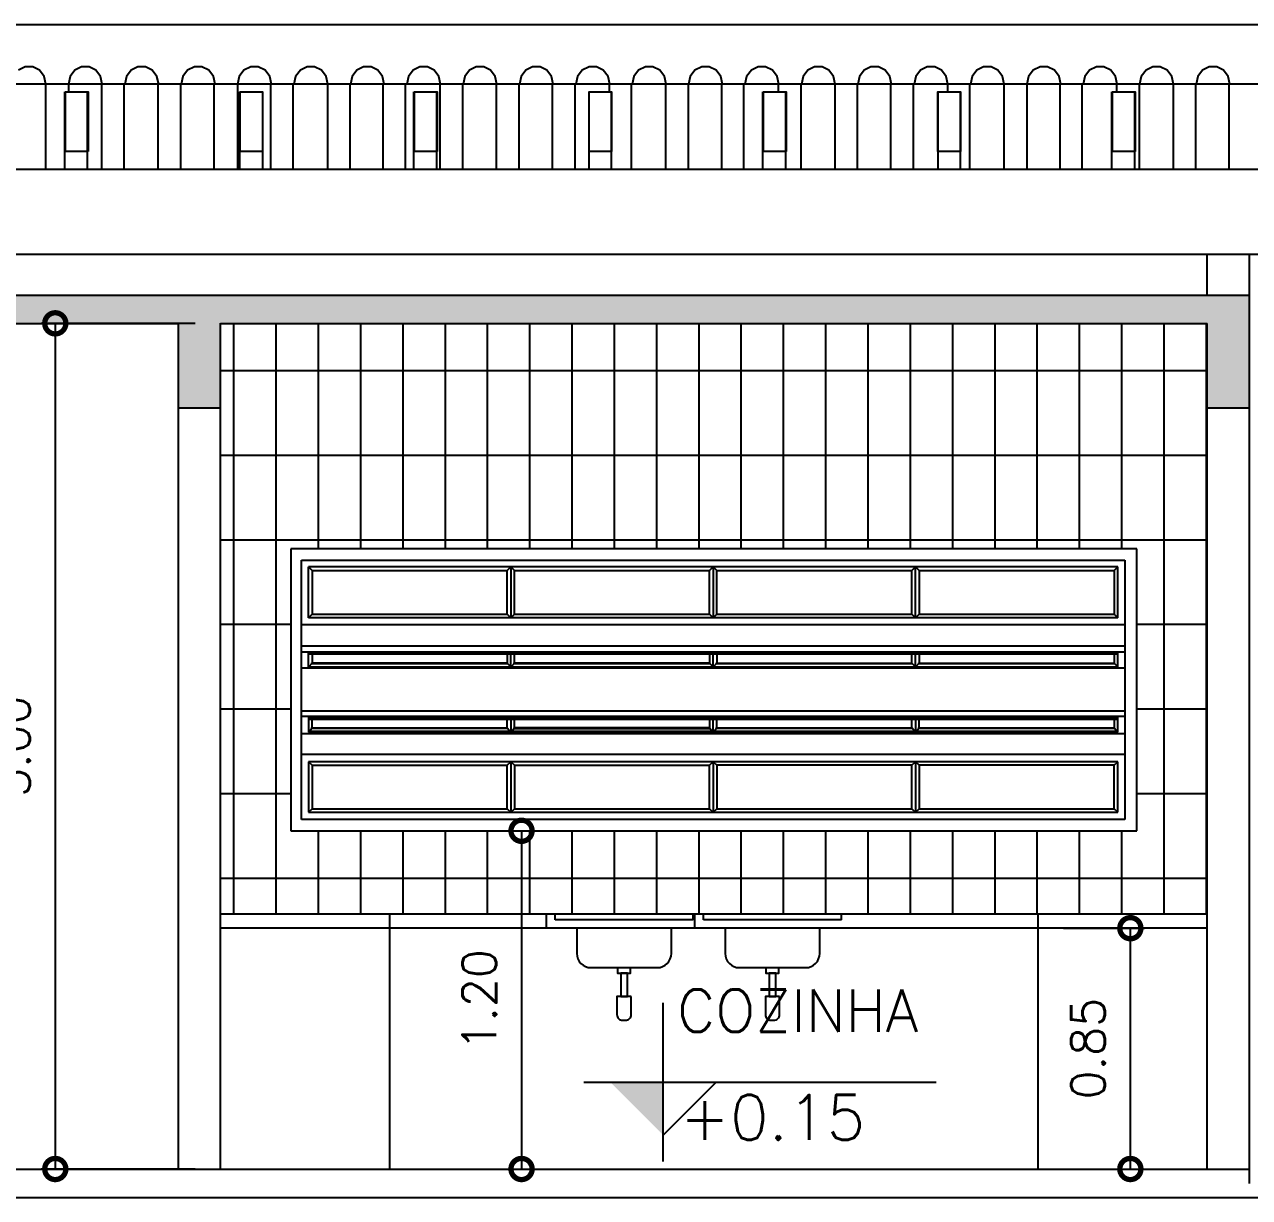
# Model space of a CAD drawing. Extents: x 500 to 638, y 181 to 267.
# Drawn here: x 615.952 to 620.298, y 215.868 to 220.028 of the extents above; entities that cross this region are included whole.
import ezdxf
from ezdxf.enums import TextEntityAlignment as Align

# ---------------------------------------------------------------- set-up
doc = ezdxf.new("R2010")
doc.units = 0
doc.header["$LTSCALE"] = 7
doc.layers.get('0').update_dxf_attribs({"linetype": 'CONTINUOUS'})
doc.layers.get('DEFPOINTS').update_dxf_attribs({"linetype": 'CONTINUOUS'})
for name, color, linetype in [('ACESSÓRIO', 2, 'CONTINUOUS'), ('ALVENARIA', 7, 'CONTINUOUS'), ('ALVENARIA1', 44, 'CONTINUOUS'), ('COTA', 1, 'CONTINUOUS'), ('HATCH', 30, 'CONTINUOUS'), ('JAPOR', 142, 'CONTINUOUS'), ('TEXTO2', 40, 'CONTINUOUS'), ('TEXTO3', 3, 'CONTINUOUS')]:
    doc.layers.add(name, color=color, linetype=linetype)
doc.styles.add('REGUA60', font='cityb___.ttf', dxfattribs={"width": 1.4})
doc.styles.add('SIMPLEX', font='SIMPLEX.SHX')
doc.dimstyles.new('DIM50', dxfattribs={"dimtxt": 0.12, "dimasz": 0.15, "dimexe": 0.05, "dimexo": 0.09, "dimgap": 0.09, "dimtad": 1, "dimzin": 0, "dimdsep": 46, "dimtxsty": 'SIMPLEX', "dimblk1": 'DOTSMALL', "dimblk2": 'DOTSMALL', "dimsah": 1, "dimcen": 0.09, "dimadec": 0, "dimazin": 0, "dimtfac": 1, "dimtix": 1, "dimtofl": 0, "dimtmove": 2, "dimatfit": 3, "dimldrblk": 'DOTSMALL', "dimfxl": 1, "dimtolj": 1, "dimtzin": 0, "dimarcsym": 0})

# ---------------------------------------------------------------- blocks, each defined once
blk = doc.blocks.new('_DOTSMALL')
at = {"color": 0, "linetype": 'ByBlock', "const_width": 0.5}
blk.add_lwpolyline([(-0.0625, 0, 1), (0.0625, 0, 1)], format="xyb", close=True, dxfattribs=at)
blk = doc.blocks.new('*D231')
at = {"layer": 'COTA', "color": 0, "lineweight": -2}
for p, q in [((616.9871, 217.1689), (617.7657, 217.1689)), ((617.7157, 217.1689), (617.7157, 215.9695)), ((617.3382, 215.9695), (617.7657, 215.9695))]:
    blk.add_line(p, q, dxfattribs=at)
at = {"layer": 'DEFPOINTS', "color": 0}
for p in [(616.8971, 217.1689, -1.4713), (617.2482, 215.9695, -1.4713), (617.7157, 215.9695)]:
    blk.add_point(p, dxfattribs=at)
at = {"layer": 'COTA', "color": 0, "lineweight": -2, "xscale": 0.15, "yscale": 0.15, "zscale": 0.15}
for p, rotation in [((617.7157, 217.1689), 90), ((617.7157, 215.9695), 270)]:
    blk.add_blockref('_DOTSMALL', p, dxfattribs=dict(at, rotation=rotation))
at = {"layer": 'COTA', "color": 0, "insert": (617.5657, 216.5692), "char_height": 0.12, "attachment_point": 5, "rotation": 90, "style": 'SIMPLEX'}
blk.add_mtext('\\A1;1.20', dxfattribs=at)
blk = doc.blocks.new('*D232')
at = {"layer": 'COTA', "color": 0, "lineweight": -2}
for p, q in [((616.5582, 218.9685), (616.0116, 218.9685)), ((616.0616, 218.9685), (616.0616, 215.9695)), ((616.5582, 215.9695), (616.0116, 215.9695))]:
    blk.add_line(p, q, dxfattribs=at)
at = {"layer": 'DEFPOINTS', "color": 0}
for p in [(616.6482, 218.9685, -1.4713), (616.0616, 215.9695), (616.6482, 215.9695, -1.4713)]:
    blk.add_point(p, dxfattribs=at)
at = {"layer": 'COTA', "color": 0, "lineweight": -2, "xscale": 0.15, "yscale": 0.15, "zscale": 0.15}
for p, rotation in [((616.0616, 218.9685), 90), ((616.0616, 215.9695), 270)]:
    blk.add_blockref('_DOTSMALL', p, dxfattribs=dict(at, rotation=rotation))
at = {"layer": 'COTA', "color": 0, "insert": (615.9116, 217.469), "char_height": 0.12, "attachment_point": 5, "rotation": 90, "style": 'SIMPLEX'}
blk.add_mtext('\\A1;3.00', dxfattribs=at)
blk = doc.blocks.new('*D237')
at = {"layer": 'COTA', "color": 0, "lineweight": -2}
for p, q in [((619.6382, 216.8235), (619.9255, 216.8235)), ((619.8755, 215.9695), (619.8755, 216.8235)), ((619.6382, 215.9695), (619.9255, 215.9695))]:
    blk.add_line(p, q, dxfattribs=at)
at = {"layer": 'DEFPOINTS', "color": 0}
for p in [(619.5482, 216.8235, -1.4713), (619.8755, 216.8235), (619.5482, 215.9695, -1.4713)]:
    blk.add_point(p, dxfattribs=at)
at = {"layer": 'COTA', "color": 0, "lineweight": -2, "xscale": 0.15, "yscale": 0.15, "zscale": 0.15}
for p, rotation in [((619.8755, 216.8235), 90), ((619.8755, 215.9695), 270)]:
    blk.add_blockref('_DOTSMALL', p, dxfattribs=dict(at, rotation=rotation))
at = {"layer": 'COTA', "color": 0, "insert": (619.7255, 216.3965), "char_height": 0.12, "attachment_point": 5, "rotation": 90, "style": 'SIMPLEX'}
blk.add_mtext('\\A1;0.85', dxfattribs=at)
blk = doc.blocks.new('NIVELCR')
at = {"linetype": 'ByBlock'}
for p, q in [((0, -1.25), (0, 6.25)), ((-3.75, 2.5), (12.917, 2.5)), ((0, 0), (2.5, 2.5))]:
    blk.add_line(p, q, dxfattribs=at)
blk.add_solid([(-2.5, 2.5), (0, 0), (0, 2.5)], dxfattribs=at)
at = {"color": 0, "linetype": 'ByBlock', "style": 'REGUA60', "width": 1.4}
blk.add_attdef('COTANIVEL', (1.661, 3.512), '', height=1.5, dxfattribs=at)

msp = doc.modelspace()

# ---------------------------------------------------------------- hatches: boundary and pattern name
at = {"layer": 'ALVENARIA1'}
h = msp.add_hatch(dxfattribs=at)
h.set_pattern_fill('_USER,_O', color=256, scale=0.3, pattern_type=0)
h.set_pattern_definition([(0, (607.0953, 214.00094), (0, 0.3), [])])
h.paths.add_polyline_path([(620.1482, 218.9685), (616.6482, 218.9685), (616.6482, 216.8735), (618.3544, 216.8735), (620.1482, 216.8735)])
h.paths.add_polyline_path([(619.8981, 218.1692), (619.8981, 217.1689), (616.8971, 217.1689), (616.8971, 218.1692)], flags=16)
h.paths.add_polyline_path([(619.8561, 218.1286), (619.8561, 217.2094), (616.9349, 217.2094), (616.9349, 218.1286)], flags=0)
h.paths.add_polyline_path([(619.8309, 218.1048), (619.8309, 217.9243), (616.9601, 217.9243), (616.9601, 218.1048)], flags=0)
h.paths.add_polyline_path([(619.1132, 218.1048), (619.1258, 218.0922), (619.8183, 218.0922), (619.8183, 217.9369), (619.1258, 217.9369), (619.1132, 217.9243), (619.1006, 217.9369), (618.4081, 217.9369), (618.3955, 217.9243), (618.3829, 217.9369), (617.6904, 217.9369), (617.6778, 217.9243), (617.6652, 217.9369), (616.9727, 217.9369), (616.9727, 218.0922), (617.6652, 218.0922), (617.6778, 218.1048), (617.6904, 218.0922), (618.3829, 218.0922), (618.3955, 218.1048), (618.4081, 218.0922), (619.1006, 218.0922)], flags=0)
h.paths.add_polyline_path([(619.8309, 217.804), (619.8309, 217.7495), (616.9601, 217.7495), (616.9601, 217.804)], flags=0)
h.paths.add_polyline_path([(619.8267, 217.7984), (619.8309, 217.7956), (619.8183, 217.7956), (619.8183, 217.7635), (619.8296, 217.7509), (619.1145, 217.7509), (619.1132, 217.7495), (619.1119, 217.7509), (618.3967, 217.7509), (618.3955, 217.7495), (618.3942, 217.7509), (617.679, 217.7509), (617.6778, 217.7495), (617.6765, 217.7509), (616.9613, 217.7509), (616.9727, 217.7635), (616.9727, 217.7956), (616.9601, 217.7956), (616.9643, 217.7984)], flags=0)
h.paths.add_polyline_path([(619.8309, 217.5746), (619.8309, 217.5186), (616.9601, 217.5186), (616.9601, 217.5746)], flags=0)
h.paths.add_polyline_path([(619.8267, 217.5676), (619.8309, 217.5648), (619.8183, 217.5648), (619.8183, 217.534), (619.8286, 217.5214), (619.1155, 217.5214), (619.1132, 217.5186), (619.1109, 217.5214), (618.3978, 217.5214), (618.3955, 217.5186), (618.3932, 217.5214), (617.6801, 217.5214), (617.6778, 217.5186), (617.6755, 217.5214), (616.9624, 217.5214), (616.9727, 217.534), (616.9727, 217.5676)], flags=0)
h.paths.add_polyline_path([(619.8309, 217.4137), (619.8309, 217.2346), (616.9601, 217.2346), (616.9601, 217.4137)], flags=0)
h.paths.add_polyline_path([(619.1132, 217.4137), (619.1258, 217.4011), (619.8183, 217.4011), (619.8183, 217.2472), (619.1258, 217.2472), (619.1132, 217.2346), (619.1006, 217.2472), (618.4081, 217.2472), (618.3955, 217.2346), (618.3829, 217.2472), (617.6904, 217.2472), (617.6778, 217.2346), (617.6652, 217.2472), (616.9727, 217.2472), (616.9727, 217.4011), (617.6652, 217.4011), (617.6778, 217.4137), (617.6904, 217.4011), (618.3829, 217.4011), (618.3955, 217.4137), (618.4081, 217.4011), (619.1006, 217.4011)], flags=0)
h = msp.add_hatch(dxfattribs=at)
h.set_pattern_fill('_USER,_O', color=256, scale=0.15, angle=90, pattern_type=0)
h.set_pattern_definition([(90, (607.09529, 214.00094), (-0.15, 9e-18), [])])
h.paths.add_polyline_path([(620.1482, 218.9685), (616.6482, 218.9685), (616.6482, 216.8735), (618.3544, 216.8735), (620.1482, 216.8735)])
h.paths.add_polyline_path([(619.8981, 218.1692), (619.8981, 217.1689), (616.8971, 217.1689), (616.8971, 218.1692)], flags=16)
h.paths.add_polyline_path([(619.8561, 218.1286), (619.8561, 217.2094), (616.9349, 217.2094), (616.9349, 218.1286)], flags=0)
h.paths.add_polyline_path([(619.8309, 218.1048), (619.8309, 217.9243), (616.9601, 217.9243), (616.9601, 218.1048)], flags=0)
h.paths.add_polyline_path([(619.1006, 218.0922), (619.1132, 218.1048), (619.1258, 218.0922), (619.8183, 218.0922), (619.8183, 217.9369), (619.1258, 217.9369), (619.1132, 217.9243), (619.1006, 217.9369), (618.4081, 217.9369), (618.3955, 217.9243), (618.3829, 217.9369), (617.6904, 217.9369), (617.6778, 217.9243), (617.6652, 217.9369), (616.9727, 217.9369), (616.9727, 218.0922), (617.6652, 218.0922), (617.6778, 218.1048), (617.6904, 218.0922), (618.3829, 218.0922), (618.3955, 218.1048), (618.4081, 218.0922)], flags=0)
h.paths.add_polyline_path([(619.8309, 217.804), (619.8309, 217.7495), (616.9601, 217.7495), (616.9601, 217.804)], flags=0)
h.paths.add_polyline_path([(619.8267, 217.7984), (619.8309, 217.7956), (619.8183, 217.7956), (619.8183, 217.7635), (619.8296, 217.7509), (619.1145, 217.7509), (619.1132, 217.7495), (619.1119, 217.7509), (618.3967, 217.7509), (618.3955, 217.7495), (618.3942, 217.7509), (617.679, 217.7509), (617.6778, 217.7495), (617.6765, 217.7509), (616.9613, 217.7509), (616.9727, 217.7635), (616.9727, 217.7956), (616.9601, 217.7956), (616.9643, 217.7984)], flags=0)
h.paths.add_polyline_path([(619.8309, 217.5746), (619.8309, 217.5186), (616.9601, 217.5186), (616.9601, 217.5746)], flags=0)
h.paths.add_polyline_path([(619.8267, 217.5676), (619.8309, 217.5648), (619.8183, 217.5648), (619.8183, 217.534), (619.8286, 217.5214), (619.1155, 217.5214), (619.1132, 217.5186), (619.1109, 217.5214), (618.3978, 217.5214), (618.3955, 217.5186), (618.3932, 217.5214), (617.6801, 217.5214), (617.6778, 217.5186), (617.6755, 217.5214), (616.9624, 217.5214), (616.9727, 217.534), (616.9727, 217.5676)], flags=0)
h.paths.add_polyline_path([(619.8309, 217.4137), (619.8309, 217.2346), (616.9601, 217.2346), (616.9601, 217.4137)], flags=0)
h.paths.add_polyline_path([(619.1132, 217.4137), (619.1258, 217.4011), (619.8183, 217.4011), (619.8183, 217.2472), (619.1258, 217.2472), (619.1132, 217.2346), (619.1006, 217.2472), (618.4081, 217.2472), (618.3955, 217.2346), (618.3829, 217.2472), (617.6904, 217.2472), (617.6778, 217.2346), (617.6652, 217.2472), (616.9727, 217.2472), (616.9727, 217.4011), (617.6652, 217.4011), (617.6778, 217.4137), (617.6904, 217.4011), (618.3829, 217.4011), (618.3955, 217.4137), (618.4081, 217.4011), (619.1006, 217.4011)], flags=0)
at = {"layer": 'HATCH'}
h = msp.add_hatch(dxfattribs=at)
h.set_pattern_fill('AR-CONC', color=256, scale=0.03, style=0)
h.set_pattern_definition([(50, (0, 0), (0.215178055, -0.01882564), [0.0225, -0.2475]), (355, (0, 0), (-0.0416254, 0.22565764), [0.018, -0.198]), (100.4514, (0.01793, -0.00157), (0.173552815, 0.20683186), [0.01912206, -0.21034263]), (46.1842, (0, 0.06), (0.32017231, -0.0496557), [0.03375, -0.37125]), (96.6356, (0.02668, 0.05586), (0.28039881, 0.29223536), [0.02868309, -0.3155139]), (351.1842, (0, 0.06), (0.28039858, 0.29223558), [0.027, -0.297]), (21, (0.03, 0.045), (0.179072116, -0.120785667), [0.0225, -0.2475]), (326, (0.03, 0.045), (0.0729946, 0.21754501), [0.018, -0.198]), (71.4514, (0.04492, 0.03493), (0.25206679, 0.09675915), [0.01912206, -0.21034263]), (37.5, (0, 0), (0.003647957, 0.099868156), [0, -0.1956, 0, -0.201, 0, -0.19875]), (7.5, (0, 0), (0.078920861, 0.118323514), [0, -0.1146, 0, -0.1911, 0, -0.07575]), (327.5, (-0.0669, 0), (0.160146731, -0.006766462), [0, -0.075, 0, -0.234, 0, -0.3105]), (317.5, (-0.0969, 0), (0.17495585, 0.030031495), [0, -0.0975, 0, -0.1554, 0, -0.2205])])
h.paths.add_polyline_path([(612.5258, 218.6685), (612.6758, 218.6685), (612.6758, 218.9685), (616.4982, 218.9685), (616.4982, 218.6685), (616.6482, 218.6685), (616.6482, 218.9685), (620.1482, 218.9685), (620.1482, 218.6685), (620.2982, 218.6685), (620.2982, 219.0685), (605.6684, 219.0685), (605.6684, 218.6685), (605.8184, 218.6685), (605.8184, 218.9685), (607.318, 218.9685), (607.318, 218.6685), (607.468, 218.6685), (607.468, 218.9685), (611.0758, 218.9685), (611.0758, 218.6685), (611.2258, 218.6685), (611.2258, 218.9685), (612.5258, 218.9685)])

# ---------------------------------------------------------------- linework, layer by layer
at = {"layer": 'ACESSÓRIO'}
for p, q in [((618.3544, 216.8735, -1.4713), (616.6482, 216.8735, -1.4713)), ((617.2482, 215.9695, -1.4713), (617.2482, 216.8735, -1.4713)), ((617.8044, 216.8235, -1.4713), (617.8044, 216.8735, -1.4713)), ((617.8344, 216.8535, -1.4713), (617.8344, 216.8735, -1.4713)), ((618.3244, 216.8535, -1.4713), (618.3244, 216.8735, -1.4713)), ((620.1482, 216.8735, -1.4713), (618.3308, 216.8735, -1.4713)), ((618.3308, 216.8235, -1.4713), (618.3308, 216.8735, -1.4713)), ((618.3608, 216.8535, -1.4713), (618.3608, 216.8735, -1.4713)), ((618.8508, 216.8535, -1.4713), (618.8508, 216.8735, -1.4713)), ((619.5482, 215.9695, -1.4713), (619.5482, 216.8735, -1.4713)), ((618.3544, 216.8235, -1.4713), (616.6482, 216.8235, -1.4713)), ((618.3244, 216.8535, -1.4713), (617.8344, 216.8535, -1.4713)), ((620.1482, 216.8235, -1.4713), (618.3308, 216.8235, -1.4713)), ((618.8508, 216.8535, -1.4713), (618.3608, 216.8535, -1.4713))]:
    msp.add_line(p, q, dxfattribs=at)
at = {"layer": 'ACESSÓRIO', "elevation": -1.4713}
for points in [[(618.2471, 216.8235), (617.9118, 216.8235), (617.9118, 216.7336, 0.414214), (617.9618, 216.6836), (618.1971, 216.6836, 0.414214), (618.2471, 216.7336)], [(618.7735, 216.8235), (618.4382, 216.8235), (618.4382, 216.7336, 0.414214), (618.4882, 216.6836), (618.7235, 216.6836, 0.414214), (618.7735, 216.7336)], [(618.1045, 216.5809), (618.0542, 216.5809), (618.0542, 216.5169, 0.414214), (618.0742, 216.4969), (618.0845, 216.4969, 0.414214), (618.1045, 216.5169)], [(618.6308, 216.5809), (618.5806, 216.5809), (618.5806, 216.5169, 0.414214), (618.6006, 216.4969), (618.6108, 216.4969, 0.414214), (618.6308, 216.5169)]]:
    msp.add_lwpolyline(points, format="xyb", close=True, dxfattribs=at)
for points in [[(618.1024, 216.6835), (618.0564, 216.6835), (618.0564, 216.6644), (618.1024, 216.6644)], [(618.6288, 216.6835), (618.5828, 216.6835), (618.5828, 216.6644), (618.6288, 216.6644)], [(618.091, 216.6644), (618.0679, 216.6644), (618.0679, 216.5809), (618.091, 216.5809)], [(618.6174, 216.6644), (618.5943, 216.6644), (618.5943, 216.5809), (618.6174, 216.5809)]]:
    msp.add_lwpolyline(points, close=True, dxfattribs=at)
at = {"layer": 'ALVENARIA'}
for p, q in [((621.9043, 219.5137, -1.4713), (604.2091, 219.5137, -1.4713)), ((604.2091, 219.2143, -1.4713), (621.9043, 219.2143, -1.4713)), ((620.1482, 219.0685, -1.4713), (620.1482, 219.2143, -1.4713)), ((620.2982, 215.9185, -1.4713), (620.2982, 219.2143, -1.4713)), ((605.6684, 219.0685, -1.4713), (620.2982, 219.0685, -1.4713)), ((612.6758, 218.9685, -1.4713), (616.4982, 218.9685, -1.4713)), ((616.4982, 215.9695, -1.4713), (616.4982, 218.9695, -1.4713)), ((616.6482, 215.9695, -1.4713), (616.6482, 218.9695, -1.4713)), ((616.6482, 218.9685, -1.4713), (620.1482, 218.9685, -1.4713)), ((620.1482, 215.9695, -1.4713), (620.1482, 218.9685, -1.4713)), ((620.2968, 218.9685, -1.4713), (620.2982, 218.9685, -1.4713)), ((616.4982, 218.6685, -1.4713), (616.6482, 218.6685, -1.4713)), ((620.1482, 218.6685, -1.4713), (620.2968, 218.6685, -1.4713)), ((600.1673, 215.9685, -1.4713), (620.2982, 215.9685, -1.4713)), ((599.2708, 215.8685, -1.4713), (625.1223, 215.8685, -1.4713))]:
    msp.add_line(p, q, dxfattribs=at)
at = {"layer": 'ALVENARIA1'}
for p, q in [((616.0283, 219.5137, -1.4713), (616.0283, 219.8159, -1.4713)), ((616.108, 219.8159, -1.4713), (616.108, 219.7893, -1.4713)), ((616.2256, 219.8159, -1.4713), (616.2256, 219.5137, -1.4713)), ((616.3053, 219.8159, -1.4713), (616.3053, 219.5137, -1.4713)), ((616.427, 219.5137, -1.4713), (616.427, 219.8159, -1.4713)), ((616.5068, 219.5137, -1.4713), (616.5068, 219.8159, -1.4713)), ((616.6243, 219.8159, -1.4713), (616.6243, 219.5137, -1.4713)), ((616.7082, 219.8159, -1.4713), (616.7082, 219.5137, -1.4713)), ((616.8258, 219.5137, -1.4713), (616.8258, 219.8159, -1.4713)), ((616.9055, 219.5137, -1.4713), (616.9055, 219.8159, -1.4713)), ((617.0272, 219.8159, -1.4713), (617.0272, 219.5137, -1.4713)), ((617.107, 219.8159, -1.4713), (617.107, 219.5137, -1.4713)), ((617.2245, 219.5137, -1.4713), (617.2245, 219.8159, -1.4713)), ((617.3042, 219.5137, -1.4713), (617.3042, 219.8159, -1.4713)), ((617.4259, 219.8159, -1.4713), (617.4259, 219.5137, -1.4713)), ((617.5057, 219.8159, -1.4713), (617.5057, 219.5137, -1.4713)), ((617.6274, 219.5137, -1.4713), (617.6274, 219.8159, -1.4713)), ((617.7072, 219.5137, -1.4713), (617.7072, 219.8159, -1.4713)), ((617.8247, 219.8159, -1.4713), (617.8247, 219.5137, -1.4713)), ((617.9044, 219.8159, -1.4713), (617.9044, 219.5137, -1.4713)), ((618.0261, 219.8159, -1.4713), (618.0261, 219.7893, -1.4713)), ((618.1059, 219.5137, -1.4713), (618.1059, 219.8159, -1.4713)), ((618.2276, 219.5137, -1.4713), (618.2276, 219.8159, -1.4713)), ((618.3073, 219.8159, -1.4713), (618.3073, 219.5137, -1.4713)), ((618.4249, 219.8159, -1.4713), (618.4249, 219.5137, -1.4713)), ((618.5046, 219.5137, -1.4713), (618.5046, 219.8159, -1.4713)), ((618.6263, 219.8159, -1.4713), (618.6263, 219.7893, -1.4713)), ((618.7061, 219.8159, -1.4713), (618.7061, 219.5137, -1.4713)), ((618.8278, 219.5137, -1.4713), (618.8278, 219.8159, -1.4713)), ((618.9075, 219.5137, -1.4713), (618.9075, 219.8159, -1.4713)), ((619.0251, 219.8159, -1.4713), (619.0251, 219.5137, -1.4713)), ((619.1048, 219.8159, -1.4713), (619.1048, 219.5137, -1.4713)), ((619.2265, 219.8159, -1.4713), (619.2265, 219.7893, -1.4713)), ((619.3063, 219.5137, -1.4713), (619.3063, 219.8159, -1.4713)), ((619.428, 219.5137, -1.4713), (619.428, 219.8159, -1.4713)), ((619.5077, 219.8159, -1.4713), (619.5077, 219.5137, -1.4713)), ((619.6252, 219.8159, -1.4713), (619.6252, 219.5137, -1.4713)), ((619.705, 219.5137, -1.4713), (619.705, 219.8159, -1.4713)), ((619.8267, 219.8159, -1.4713), (619.8267, 219.7893, -1.4713)), ((619.9065, 219.8159, -1.4713), (619.9065, 219.5137, -1.4713)), ((620.0282, 219.5137, -1.4713), (620.0282, 219.8159, -1.4713)), ((620.1079, 219.5137, -1.4713), (620.1079, 219.8159, -1.4713)), ((620.2254, 219.8159, -1.4713), (620.2254, 219.5137, -1.4713)), ((616.0955, 219.5137, -1.4713), (616.0955, 219.7893, -1.4713)), ((616.1752, 219.7893, -1.4713), (616.1752, 219.5137, -1.4713)), ((616.7166, 219.5137, -1.4713), (616.7166, 219.7893, -1.4713)), ((616.7964, 219.7893, -1.4713), (616.7964, 219.5137, -1.4713)), ((617.3336, 219.5137, -1.4713), (617.3336, 219.7893, -1.4713)), ((617.4134, 219.7893, -1.4713), (617.4134, 219.5137, -1.4713)), ((617.9548, 219.7893, -1.4713), (617.9548, 219.5137, -1.4713)), ((618.0345, 219.5137, -1.4713), (618.0345, 219.7893, -1.4713)), ((618.5718, 219.5137, -1.4713), (618.5718, 219.7893, -1.4713)), ((618.6515, 219.7893, -1.4713), (618.6515, 219.5137, -1.4713)), ((619.1929, 219.7893, -1.4713), (619.1929, 219.5137, -1.4713)), ((619.2727, 219.5137, -1.4713), (619.2727, 219.7893, -1.4713)), ((619.8099, 219.5137, -1.4713), (619.8099, 219.7893, -1.4713)), ((619.8897, 219.7893, -1.4713), (619.8897, 219.5137, -1.4713))]:
    msp.add_line(p, q, dxfattribs=at)
at = {"layer": 'ALVENARIA1', "elevation": -1.4713}
for points in [[(613.2016, 219.8164), (603.9702, 219.8164), (603.9702, 220.0282), (622.1463, 220.0282), (622.1463, 219.8164), (613.2016, 219.8164)], [(620.3084, 219.8164), (620.2284, 219.8164), (620.2224, 219.8439), (620.2058, 219.8661), (620.1817, 219.8783), (620.155, 219.8783), (620.131, 219.8661), (620.1143, 219.8439), (620.1084, 219.8164), (620.0284, 219.8164), (620.0224, 219.8439), (620.0058, 219.8661), (619.9817, 219.8783), (619.955, 219.8783), (619.931, 219.8661), (619.9143, 219.8439), (619.9084, 219.8164), (619.8284, 219.8164), (619.8224, 219.8439), (619.8058, 219.8661), (619.7817, 219.8783), (619.755, 219.8783), (619.731, 219.8661), (619.7143, 219.8439), (619.7084, 219.8164), (619.6284, 219.8164), (619.6224, 219.8439), (619.6058, 219.8661), (619.5817, 219.8783), (619.555, 219.8783), (619.531, 219.8661), (619.5143, 219.8439), (619.5084, 219.8164), (619.4284, 219.8164), (619.4224, 219.8439), (619.4058, 219.8661), (619.3817, 219.8783), (619.355, 219.8783), (619.331, 219.8661), (619.3143, 219.8439), (619.3084, 219.8164), (619.2284, 219.8164), (619.2224, 219.8439), (619.2058, 219.8661), (619.1817, 219.8783), (619.155, 219.8783), (619.131, 219.8661), (619.1143, 219.8439), (619.1084, 219.8164), (619.0284, 219.8164), (619.0224, 219.8439), (619.0058, 219.8661), (618.9817, 219.8783), (618.955, 219.8783), (618.931, 219.8661), (618.9143, 219.8439), (618.9084, 219.8164), (618.8284, 219.8164), (618.8224, 219.8439), (618.8058, 219.8661), (618.7817, 219.8783), (618.755, 219.8783), (618.731, 219.8661), (618.7143, 219.8439), (618.7084, 219.8164), (618.6284, 219.8164), (618.6224, 219.8439), (618.6058, 219.8661), (618.5817, 219.8783), (618.555, 219.8783), (618.531, 219.8661), (618.5143, 219.8439), (618.5084, 219.8164), (618.4284, 219.8164), (618.4224, 219.8439), (618.4058, 219.8661), (618.3817, 219.8783), (618.355, 219.8783), (618.331, 219.8661), (618.3143, 219.8439), (618.3084, 219.8164), (618.2284, 219.8164), (618.2224, 219.8439), (618.2058, 219.8661), (618.1817, 219.8783), (618.155, 219.8783), (618.131, 219.8661), (618.1143, 219.8439), (618.1084, 219.8164), (618.0284, 219.8164), (618.0224, 219.8439), (618.0058, 219.8661), (617.9817, 219.8783), (617.955, 219.8783), (617.931, 219.8661), (617.9143, 219.8439), (617.9084, 219.8164), (617.8284, 219.8164), (617.8224, 219.8439), (617.8058, 219.8661), (617.7817, 219.8783), (617.755, 219.8783), (617.731, 219.8661), (617.7143, 219.8439), (617.7084, 219.8164), (617.6284, 219.8164), (617.6224, 219.8439), (617.6058, 219.8661), (617.5817, 219.8783), (617.555, 219.8783), (617.531, 219.8661), (617.5143, 219.8439), (617.5084, 219.8164), (617.4284, 219.8164), (617.4224, 219.8439), (617.4058, 219.8661), (617.3817, 219.8783), (617.355, 219.8783), (617.331, 219.8661), (617.3143, 219.8439), (617.3084, 219.8164), (617.2284, 219.8164), (617.2224, 219.8439), (617.2058, 219.8661), (617.1817, 219.8783), (617.155, 219.8783), (617.131, 219.8661), (617.1143, 219.8439), (617.1084, 219.8164), (617.0284, 219.8164), (617.0224, 219.8439), (617.0058, 219.8661), (616.9817, 219.8783), (616.955, 219.8783), (616.931, 219.8661), (616.9143, 219.8439), (616.9084, 219.8164), (616.8284, 219.8164), (616.8224, 219.8439), (616.8058, 219.8661), (616.7817, 219.8783), (616.755, 219.8783), (616.731, 219.8661), (616.7143, 219.8439), (616.7084, 219.8164), (616.6284, 219.8164), (616.6224, 219.8439), (616.6058, 219.8661), (616.5817, 219.8783), (616.555, 219.8783), (616.531, 219.8661), (616.5143, 219.8439), (616.5084, 219.8164), (616.4284, 219.8164), (616.4224, 219.8439), (616.4058, 219.8661), (616.3817, 219.8783), (616.355, 219.8783), (616.331, 219.8661), (616.3143, 219.8439), (616.3084, 219.8164), (616.2284, 219.8164), (616.2224, 219.8439), (616.2058, 219.8661), (616.1817, 219.8783), (616.155, 219.8783), (616.131, 219.8661), (616.1143, 219.8439), (616.1084, 219.8164), (616.0284, 219.8164), (616.0224, 219.8439), (616.0058, 219.8661), (615.9817, 219.8783), (615.955, 219.8783), (615.931, 219.8661)], [(616.1779, 219.578), (616.0979, 219.578), (616.0979, 219.7899), (616.1779, 219.7899), (616.1779, 219.578)], [(616.7969, 219.578), (616.7169, 219.578), (616.7169, 219.7899), (616.7969, 219.7899), (616.7969, 219.578)], [(617.416, 219.578), (617.336, 219.578), (617.336, 219.7899), (617.416, 219.7899), (617.416, 219.578)], [(618.035, 219.578), (617.955, 219.578), (617.955, 219.7899), (618.035, 219.7899), (618.035, 219.578)], [(618.654, 219.578), (618.574, 219.578), (618.574, 219.7899), (618.654, 219.7899), (618.654, 219.578)], [(619.273, 219.578), (619.193, 219.578), (619.193, 219.7899), (619.273, 219.7899), (619.273, 219.578)], [(619.8921, 219.578), (619.8121, 219.578), (619.8121, 219.7899), (619.8921, 219.7899), (619.8921, 219.578)]]:
    msp.add_lwpolyline(points, dxfattribs=at)
at = {"layer": 'JAPOR'}
for p, q in [((616.8971, 218.1692, -1.4713), (616.8971, 217.1689, -1.4713)), ((619.8981, 218.1692, -1.4713), (616.8971, 218.1692, -1.4713)), ((619.8981, 217.1689, -1.4713), (619.8981, 218.1692, -1.4713)), ((616.9349, 217.2094, -1.4713), (616.9349, 218.1286, -1.4713)), ((616.9349, 218.1286, -1.4713), (619.8561, 218.1286, -1.4713)), ((619.8561, 218.1286, -1.4713), (619.8561, 217.2094, -1.4713)), ((616.9601, 217.9243, -1.4713), (616.9601, 218.1048, -1.4713)), ((616.9601, 218.1048, -1.4713), (616.9727, 218.0922, -1.4713)), ((619.8309, 218.1048, -1.4713), (616.9601, 218.1048, -1.4713)), ((616.9727, 218.0922, -1.4713), (616.9727, 217.9369, -1.4713)), ((616.9727, 218.0922, -1.4713), (617.6652, 218.0922, -1.4713)), ((617.6652, 218.0922, -1.4713), (617.6778, 218.1048, -1.4713)), ((617.6652, 217.9369, -1.4713), (617.6652, 218.0922, -1.4713)), ((617.6778, 218.1048, -1.4713), (617.6778, 217.9243, -1.4713)), ((617.6778, 218.1048, -1.4713), (617.6904, 218.0922, -1.4713)), ((617.6904, 217.9369, -1.4713), (617.6904, 218.0922, -1.4713)), ((617.6904, 218.0922, -1.4713), (618.3829, 218.0922, -1.4713)), ((618.3829, 218.0922, -1.4713), (618.3955, 218.1048, -1.4713)), ((618.3829, 217.9369, -1.4713), (618.3829, 218.0922, -1.4713)), ((618.3955, 218.1048, -1.4713), (618.3955, 217.9243, -1.4713)), ((618.4081, 218.0922, -1.4713), (618.3955, 218.1048, -1.4713)), ((618.4081, 217.9369, -1.4713), (618.4081, 218.0922, -1.4713)), ((618.4081, 218.0922, -1.4713), (619.1006, 218.0922, -1.4713)), ((619.1006, 218.0922, -1.4713), (619.1132, 218.1048, -1.4713)), ((619.1006, 217.9369, -1.4713), (619.1006, 218.0922, -1.4713)), ((619.1132, 217.9243, -1.4713), (619.1132, 218.1048, -1.4713)), ((619.1132, 218.1048, -1.4713), (619.1258, 218.0922, -1.4713)), ((619.1258, 218.0922, -1.4713), (619.1258, 217.9369, -1.4713)), ((619.1258, 218.0922, -1.4713), (619.8183, 218.0922, -1.4713)), ((619.8183, 218.0922, -1.4713), (619.8309, 218.1048, -1.4713)), ((619.8183, 218.0922, -1.4713), (619.8183, 217.9369, -1.4713)), ((619.8309, 217.9243, -1.4713), (619.8309, 218.1048, -1.4713)), ((619.8561, 217.8992, -1.4713), (616.9349, 217.8992, -1.4713)), ((616.9601, 217.9243, -1.4713), (616.9727, 217.9369, -1.4713)), ((619.8309, 217.9243, -1.4713), (616.9601, 217.9243, -1.4713)), ((616.9727, 217.9369, -1.4713), (617.6652, 217.9369, -1.4713)), ((617.6652, 217.9369, -1.4713), (617.6778, 217.9243, -1.4713)), ((617.6778, 217.9243, -1.4713), (617.6904, 217.9369, -1.4713)), ((617.6904, 217.9369, -1.4713), (618.3829, 217.9369, -1.4713)), ((618.3829, 217.9369, -1.4713), (618.3955, 217.9243, -1.4713)), ((618.3955, 217.9243, -1.4713), (618.4081, 217.9369, -1.4713)), ((618.4081, 217.9369, -1.4713), (619.1006, 217.9369, -1.4713)), ((619.1006, 217.9369, -1.4713), (619.1132, 217.9243, -1.4713)), ((619.1132, 217.9243, -1.4713), (619.1258, 217.9369, -1.4713)), ((619.1258, 217.9369, -1.4713), (619.8183, 217.9369, -1.4713)), ((619.8183, 217.9369, -1.4713), (619.8309, 217.9243, -1.4713)), ((619.8561, 217.8236, -1.4713), (616.9349, 217.8236, -1.4713)), ((616.9349, 217.804, -1.4713), (619.8561, 217.804, -1.4713)), ((616.9601, 217.7495, -1.4713), (616.9601, 217.804, -1.4713)), ((616.9601, 217.7956, -1.4713), (616.9643, 217.7984, -1.4713)), ((616.9601, 217.7984, -1.4713), (619.8309, 217.7984, -1.4713)), ((619.8309, 217.7956, -1.4713), (616.9601, 217.7956, -1.4713)), ((616.9727, 217.7956, -1.4713), (616.9727, 217.7635, -1.4713)), ((617.6652, 217.7956, -1.4713), (617.6652, 217.7635, -1.4713)), ((617.6778, 217.7956, -1.4713), (617.6736, 217.7984, -1.4713)), ((617.682, 217.7984, -1.4713), (617.6778, 217.7956, -1.4713)), ((617.6778, 217.7495, -1.4713), (617.6778, 217.7956, -1.4713)), ((617.6904, 217.7635, -1.4713), (617.6904, 217.7956, -1.4713)), ((618.3829, 217.7956, -1.4713), (618.3829, 217.7635, -1.4713)), ((618.3955, 217.7956, -1.4713), (618.3913, 217.7984, -1.4713)), ((618.3955, 217.7956, -1.4713), (618.3997, 217.7984, -1.4713)), ((618.3955, 217.7495, -1.4713), (618.3955, 217.7956, -1.4713)), ((618.4081, 217.7956, -1.4713), (618.4081, 217.7635, -1.4713)), ((619.1006, 217.7635, -1.4713), (619.1006, 217.7956, -1.4713)), ((619.109, 217.7984, -1.4713), (619.1132, 217.7956, -1.4713)), ((619.1174, 217.7984, -1.4713), (619.1132, 217.7956, -1.4713)), ((619.1132, 217.7495, -1.4713), (619.1132, 217.7956, -1.4713)), ((619.1258, 217.7956, -1.4713), (619.1258, 217.7635, -1.4713)), ((619.8183, 217.7956, -1.4713), (619.8183, 217.7635, -1.4713)), ((619.8309, 217.7956, -1.4713), (619.8267, 217.7984, -1.4713)), ((619.8309, 217.7495, -1.4713), (619.8309, 217.804, -1.4713)), ((619.8561, 217.7453, -1.4713), (616.9349, 217.7453, -1.4713)), ((616.9727, 217.7635, -1.4713), (616.9601, 217.7495, -1.4713)), ((616.9601, 217.7509, -1.4713), (619.8309, 217.7509, -1.4713)), ((616.9601, 217.7495, -1.4713), (619.8309, 217.7495, -1.4713)), ((617.6652, 217.7607, -1.4713), (616.9685, 217.7607, -1.4713)), ((617.6652, 217.7635, -1.4713), (616.9727, 217.7635, -1.4713)), ((617.6652, 217.7635, -1.4713), (617.6778, 217.7495, -1.4713)), ((617.6904, 217.7635, -1.4713), (617.6778, 217.7495, -1.4713)), ((618.3829, 217.7607, -1.4713), (617.6862, 217.7607, -1.4713)), ((618.3829, 217.7635, -1.4713), (617.6904, 217.7635, -1.4713)), ((618.3829, 217.7635, -1.4713), (618.3955, 217.7495, -1.4713)), ((618.3955, 217.7495, -1.4713), (618.4081, 217.7635, -1.4713)), ((619.1006, 217.7607, -1.4713), (618.4039, 217.7607, -1.4713)), ((618.4081, 217.7635, -1.4713), (619.1006, 217.7635, -1.4713)), ((619.1006, 217.7635, -1.4713), (619.1132, 217.7495, -1.4713)), ((619.1132, 217.7495, -1.4713), (619.1258, 217.7635, -1.4713)), ((619.8183, 217.7607, -1.4713), (619.1216, 217.7607, -1.4713)), ((619.1258, 217.7635, -1.4713), (619.8183, 217.7635, -1.4713)), ((619.8183, 217.7635, -1.4713), (619.8309, 217.7495, -1.4713)), ((616.9349, 217.5942, -1.4713), (619.8561, 217.5942, -1.4713)), ((619.8561, 217.5746, -1.4713), (616.9349, 217.5746, -1.4713)), ((616.9601, 217.5746, -1.4713), (616.9601, 217.5186, -1.4713)), ((619.8309, 217.5676, -1.4713), (616.9601, 217.5676, -1.4713)), ((616.9601, 217.5648, -1.4713), (619.8309, 217.5648, -1.4713)), ((616.9727, 217.534, -1.4713), (616.9727, 217.5648, -1.4713)), ((617.6652, 217.534, -1.4713), (617.6652, 217.5648, -1.4713)), ((617.6778, 217.5648, -1.4713), (617.6736, 217.5676, -1.4713)), ((617.6778, 217.5676, -1.4713), (617.6778, 217.5186, -1.4713)), ((617.6904, 217.534, -1.4713), (617.6904, 217.5648, -1.4713)), ((618.3829, 217.5648, -1.4713), (618.3829, 217.534, -1.4713)), ((618.3955, 217.5648, -1.4713), (618.3913, 217.5676, -1.4713)), ((618.3955, 217.5186, -1.4713), (618.3955, 217.5676, -1.4713)), ((618.4081, 217.534, -1.4713), (618.4081, 217.5648, -1.4713)), ((619.1006, 217.534, -1.4713), (619.1006, 217.5648, -1.4713)), ((619.109, 217.5676, -1.4713), (619.1132, 217.5648, -1.4713)), ((619.1132, 217.5676, -1.4713), (619.1132, 217.5186, -1.4713)), ((619.1258, 217.534, -1.4713), (619.1258, 217.5648, -1.4713)), ((619.8183, 217.5648, -1.4713), (619.8183, 217.534, -1.4713)), ((619.8309, 217.5648, -1.4713), (619.8267, 217.5676, -1.4713)), ((619.8309, 217.5186, -1.4713), (619.8309, 217.5746, -1.4713)), ((616.9349, 217.5144, -1.4713), (619.8561, 217.5144, -1.4713)), ((616.9601, 217.5186, -1.4713), (616.9727, 217.534, -1.4713)), ((619.8309, 217.5214, -1.4713), (616.9601, 217.5214, -1.4713)), ((616.9601, 217.5186, -1.4713), (619.8309, 217.5186, -1.4713)), ((617.6652, 217.5312, -1.4713), (616.9685, 217.5312, -1.4713)), ((616.9727, 217.534, -1.4713), (617.6652, 217.534, -1.4713)), ((617.6652, 217.534, -1.4713), (617.6778, 217.5186, -1.4713)), ((617.6778, 217.5186, -1.4713), (617.6904, 217.534, -1.4713)), ((617.6862, 217.5312, -1.4713), (618.3829, 217.5312, -1.4713)), ((618.3829, 217.534, -1.4713), (617.6904, 217.534, -1.4713)), ((618.3829, 217.534, -1.4713), (618.3955, 217.5186, -1.4713)), ((618.3955, 217.5186, -1.4713), (618.4081, 217.534, -1.4713)), ((619.1006, 217.5312, -1.4713), (618.4039, 217.5312, -1.4713)), ((618.4081, 217.534, -1.4713), (619.1006, 217.534, -1.4713)), ((619.1132, 217.5186, -1.4713), (619.1006, 217.534, -1.4713)), ((619.1132, 217.5186, -1.4713), (619.1258, 217.534, -1.4713)), ((619.8183, 217.5312, -1.4713), (619.1216, 217.5312, -1.4713)), ((619.1258, 217.534, -1.4713), (619.8183, 217.534, -1.4713)), ((619.8183, 217.534, -1.4713), (619.8309, 217.5186, -1.4713)), ((619.8561, 217.4389, -1.4713), (616.9349, 217.4389, -1.4713)), ((616.9601, 217.4137, -1.4713), (616.9601, 217.2346, -1.4713)), ((616.9601, 217.4137, -1.4713), (616.9727, 217.4011, -1.4713)), ((619.8309, 217.4137, -1.4713), (616.9601, 217.4137, -1.4713)), ((616.9727, 217.4011, -1.4713), (616.9727, 217.2472, -1.4713)), ((616.9727, 217.4011, -1.4713), (617.6652, 217.4011, -1.4713)), ((617.6652, 217.4011, -1.4713), (617.6778, 217.4137, -1.4713)), ((617.6652, 217.2472, -1.4713), (617.6652, 217.4011, -1.4713)), ((617.6778, 217.4137, -1.4713), (617.6778, 217.2346, -1.4713)), ((617.6778, 217.4137, -1.4713), (617.6904, 217.4011, -1.4713)), ((617.6904, 217.4011, -1.4713), (617.6904, 217.2472, -1.4713)), ((617.6904, 217.4011, -1.4713), (618.3829, 217.4011, -1.4713)), ((618.3829, 217.4011, -1.4713), (618.3955, 217.4137, -1.4713)), ((618.3829, 217.2472, -1.4713), (618.3829, 217.4011, -1.4713)), ((618.3955, 217.4137, -1.4713), (618.4081, 217.4011, -1.4713)), ((618.3955, 217.4137, -1.4713), (618.3955, 217.2346, -1.4713)), ((618.4081, 217.4011, -1.4713), (618.4081, 217.2472, -1.4713)), ((619.1006, 217.4011, -1.4713), (618.4081, 217.4011, -1.4713)), ((619.1006, 217.4011, -1.4713), (619.1132, 217.4137, -1.4713)), ((619.1006, 217.2472, -1.4713), (619.1006, 217.4011, -1.4713)), ((619.1258, 217.4011, -1.4713), (619.1132, 217.4137, -1.4713)), ((619.1132, 217.4137, -1.4713), (619.1132, 217.2346, -1.4713)), ((619.1258, 217.4011, -1.4713), (619.1258, 217.2472, -1.4713)), ((619.8183, 217.4011, -1.4713), (619.1258, 217.4011, -1.4713)), ((619.8183, 217.4011, -1.4713), (619.8309, 217.4137, -1.4713)), ((619.8183, 217.2472, -1.4713), (619.8183, 217.4011, -1.4713)), ((619.8309, 217.2346, -1.4713), (619.8309, 217.4137, -1.4713)), ((616.9601, 217.2346, -1.4713), (616.9727, 217.2472, -1.4713)), ((616.9727, 217.2472, -1.4713), (617.6652, 217.2472, -1.4713)), ((617.6652, 217.2472, -1.4713), (617.6778, 217.2346, -1.4713)), ((617.6778, 217.2346, -1.4713), (617.6904, 217.2472, -1.4713)), ((617.6904, 217.2472, -1.4713), (618.3829, 217.2472, -1.4713)), ((618.3829, 217.2472, -1.4713), (618.3955, 217.2346, -1.4713)), ((618.3955, 217.2346, -1.4713), (618.4081, 217.2472, -1.4713)), ((618.4081, 217.2472, -1.4713), (619.1006, 217.2472, -1.4713)), ((619.1006, 217.2472, -1.4713), (619.1132, 217.2346, -1.4713)), ((619.1132, 217.2346, -1.4713), (619.1258, 217.2472, -1.4713)), ((619.1258, 217.2472, -1.4713), (619.8183, 217.2472, -1.4713)), ((619.8309, 217.2346, -1.4713), (619.8183, 217.2472, -1.4713)), ((619.8561, 217.2094, -1.4713), (616.9349, 217.2094, -1.4713)), ((616.9601, 217.2346, -1.4713), (619.8309, 217.2346, -1.4713)), ((616.8971, 217.1689, -1.4713), (619.8981, 217.1689, -1.4713))]:
    msp.add_line(p, q, dxfattribs=at)

# ---------------------------------------------------------------- block references
at = {"layer": 'TEXTO2', "xscale": 0.07500000000004547, "yscale": 0.07500000000001705, "zscale": 0.075}
msp.add_blockref('NIVELCR', (618.2183, 216.09), dxfattribs=at)

# ---------------------------------------------------------------- texts
at = {"layer": 'TEXTO2', "style": 'SIMPLEX'}
msp.add_text('+0.15', height=0.16, dxfattribs=at).set_placement((618.2768, 216.0724))
at = {"layer": 'TEXTO3', "style": 'SIMPLEX'}
msp.add_text('COZINHA', height=0.15, dxfattribs=at).set_placement((618.6954, 216.4561), align=Align.CENTER)

# ---------------------------------------------------------------- dimensions: what is measured, and where the dimension line sits
at = {"layer": 'COTA'}
for base, p1, p2, picture, middle in [((616.0616, 215.9695), (616.6482, 218.9685, -1.4713), (616.6482, 215.9695, -1.4713), '*D232', (615.9116, 217.469)), ((617.7157, 215.9695), (616.8971, 217.1689, -1.4713), (617.2482, 215.9695, -1.4713), '*D231', (617.5657, 216.5692)), ((619.8755, 216.8235), (619.5482, 215.9695, -1.4713), (619.5482, 216.8235, -1.4713), '*D237', (619.7255, 216.3965))]:
    dim = msp.add_linear_dim(base=base, p1=p1, p2=p2, angle=90, dimstyle='DIM50', dxfattribs=at)
    dim.commit()
    dim.dimension.update_dxf_attribs({"geometry": picture, "text_midpoint": middle})

doc.saveas('drawing.dxf')
